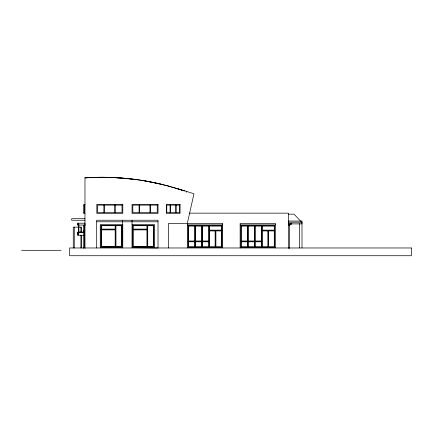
<?xml version="1.0" encoding="UTF-8"?>
<svg xmlns="http://www.w3.org/2000/svg" width="433" height="433" viewBox="0 0 433 433"><rect width="100%" height="100%" fill="white"/><g stroke="black" fill="none" stroke-linecap="round" stroke-linejoin="round"><path stroke-width="0.65" d="M289.58 224.759L290.489 223.866M289.634 225.252L291.404 223.515M289.19 225.22L291.355 223.785M289.19 225.063L291.896 223.704M289.58 224.137L290.749 223.655M87.298 177.709C114.631 176.155 142.197 178.991 168.637 186.103M87.298 177.822L84.971 177.822L84.971 248.385M84.679 204.371L84.971 204.371M84.971 204.473L83.807 204.473L83.807 213.539L84.971 213.539M83.807 205.247L84.191 205.247L84.191 212.76L83.807 212.76M189.373 213.15L288.416 213.15L288.416 248.455M288.416 214.167L294.056 214.167L301.996 222.6M84.971 218.687L71.667 218.687L71.667 220.24L84.971 220.24M288.416 221.052L301.996 221.052L301.996 247.974M96.689 221.788L158.023 221.788M288.416 222.216L301.996 222.216M85.003 223.19L77.664 223.19L77.664 225.036L85.252 225.036M301.655 223.531L301.996 223.531M288.416 223.893L301.996 223.893M78.378 224.05L78.746 224.05M132.033 224.559L154.549 224.559L154.549 247.66L132.033 247.66L132.033 220.24M187.37 224.916L222.681 224.916M240.136 224.916L275.448 224.916M84.971 225.279L83.807 225.279L83.807 248.385M288.416 225.333L289.58 225.355M83.807 226.058L84.191 226.058L84.191 247.611L83.807 247.611M101.035 229.49L115.557 229.49M132.807 229.49L147.328 229.49M83.807 230.21L84.191 230.21M209.123 230.529L221.907 230.529M261.884 230.529L274.668 230.529M84.202 232.061L77.664 232.061L77.664 235.26L84.435 235.26M77.664 232.429L84.202 232.429M78.378 233.825L78.746 233.825M188.149 241.392L209.123 241.392M240.91 241.392L261.884 241.392M21.65 250.301L61.015 250.301M132.033 247.66L158.023 247.974L158.023 220.24L96.689 220.24L96.689 247.974M119.389 177.871L102.177 177.27L84.971 177.822A257.11 257.11 0 0 1 119.389 177.871L136.519 179.619M144.573 180.853L160.67 184.106M168.632 186.114L184.339 190.904L176.529 188.377M104.342 177.357A252.52 252.52 0 0 1 128.303 178.65C150.787 180.685 172.567 186.85 193.952 193.8L187.332 223.336L187.37 247.974M84.695 223.19L85.068 224.424M299.668 223.531L299.668 247.974M289.58 225.187L289.58 248.455M289.19 223.839L289.19 225.333M275.448 247.974L275.448 223.363L240.136 223.363L240.136 247.974M268.276 230.529L268.276 247.194M261.884 225.69L261.884 247.194M254.831 225.69L254.831 247.194M247.871 225.69L247.871 247.194M222.681 247.974L222.681 223.363L168.556 223.336L168.556 247.974M215.515 230.529L215.515 247.194M209.123 225.69L209.123 247.194M202.065 225.69L202.065 247.194M195.104 225.69L195.104 247.194M186.666 191.673L186.666 192.236M176.085 205.118L176.085 212.63M175.809 205.118L175.809 212.63M170.348 205.118L170.348 212.63M170.077 205.118L170.077 212.63M150.478 205.118L150.478 212.63M149.959 205.118L149.959 212.63M147.328 225.333L147.328 246.886M139.615 205.118L139.615 212.63M139.096 205.118L139.096 212.63M122.604 220.24L122.604 247.974M115.557 225.333L115.557 246.886M115.248 205.118L115.248 212.63M114.729 205.118L114.729 212.63M104.385 205.118L104.385 212.63M103.866 205.118L103.866 212.63M83.271 232.061L83.271 232.429M81.869 232.061L81.869 232.429M81.409 232.516L81.409 227.141L73.264 227.141L73.264 247.974M81.409 235.206L81.409 247.974M80.895 227.141L80.911 232.516M80.911 235.206L80.895 247.974M80.468 232.061L80.468 232.429M79.066 232.061L79.066 232.429M78.822 224.705L78.822 232.521M78.449 224.705L78.449 232.521M78.037 223.19L78.037 225.036M78.037 232.429L78.037 235.26M74.259 227.141L74.259 247.974M89.187 177.714A252.52 252.52 0 0 1 99.292 177.373M122.793 204.344L96.824 204.344L96.824 213.409L122.793 213.409L122.793 204.344M158.023 204.344L132.054 204.344L132.054 213.409L158.023 213.409L158.023 204.344M180.068 204.344L166.359 204.344L166.359 213.409L180.068 213.409L180.068 204.344M122.019 205.118L97.604 205.118L97.604 212.63L122.019 212.63L122.019 205.118M157.244 205.118L132.828 205.118L132.828 212.63L157.244 212.63L157.244 205.118M179.657 205.118L166.77 205.118L166.77 212.63L179.657 212.63L179.657 205.118M78.746 223.682L78.378 223.682L78.378 234.199L78.746 234.199L78.746 223.682M122.777 224.559L100.261 224.559L100.261 247.66L122.777 247.66L122.777 224.559M122.003 225.333L101.035 225.333L101.035 246.886L122.003 246.886L122.003 225.333M153.775 225.333L132.807 225.333L132.807 246.886L153.775 246.886L153.775 225.333M115.173 225.723L101.425 225.723L101.425 229.1L115.173 229.1L115.173 225.723M121.613 225.723L115.947 225.723L115.947 246.496L121.613 246.496L121.613 225.723M146.944 225.723L133.196 225.723L133.196 229.1L146.944 229.1L146.944 225.723M153.385 225.723L147.718 225.723L147.718 246.496L153.385 246.496L153.385 225.723M221.907 225.69L188.149 225.69L188.149 247.194L221.907 247.194L221.907 225.69M274.668 225.69L240.91 225.69L240.91 247.194L274.668 247.194L274.668 225.69M194.72 226.08L188.534 226.08L188.534 241.008L194.72 241.008L194.72 226.08M201.681 226.08L195.494 226.08L195.494 241.008L201.681 241.008L201.681 226.08M208.733 226.08L202.455 226.08L202.455 241.008L208.733 241.008L208.733 226.08M221.517 226.08L209.507 226.08L209.507 230.139L221.517 230.139L221.517 226.08M247.481 226.08L241.3 226.08L241.3 241.008L247.481 241.008L247.481 226.08M254.442 226.08L248.261 226.08L248.261 241.008L254.442 241.008L254.442 226.08M261.5 226.08L255.221 226.08L255.221 241.008L261.5 241.008L261.5 226.08M274.284 226.08L262.274 226.08L262.274 230.139L274.284 230.139L274.284 226.08M115.173 229.874L101.425 229.874L101.425 246.496L115.173 246.496L115.173 229.874M146.944 229.874L133.196 229.874L133.196 246.496L146.944 246.496L146.944 229.874M215.125 230.919L209.507 230.919L209.507 246.81L215.125 246.81L215.125 230.919M221.517 230.919L215.899 230.919L215.899 246.81L221.517 246.81L221.517 230.919M267.892 230.919L262.274 230.919L262.274 246.81L267.892 246.81L267.892 230.919M274.284 230.919L268.666 230.919L268.666 246.81L274.284 246.81L274.284 230.919M194.72 241.782L188.534 241.782L188.534 246.81L194.72 246.81L194.72 241.782M201.681 241.782L195.494 241.782L195.494 246.81L201.681 246.81L201.681 241.782M208.733 241.782L202.455 241.782L202.455 246.81L208.733 246.81L208.733 241.782M247.481 241.782L241.3 241.782L241.3 246.81L247.481 246.81L247.481 241.782M254.442 241.782L248.261 241.782L248.261 246.81L254.442 246.81L254.442 241.782M261.5 241.782L255.221 241.782L255.221 246.81L261.5 246.81L261.5 241.782M411.35 247.974L69.621 247.974L69.621 255.73L411.35 255.73L411.35 247.974"/></g></svg>
